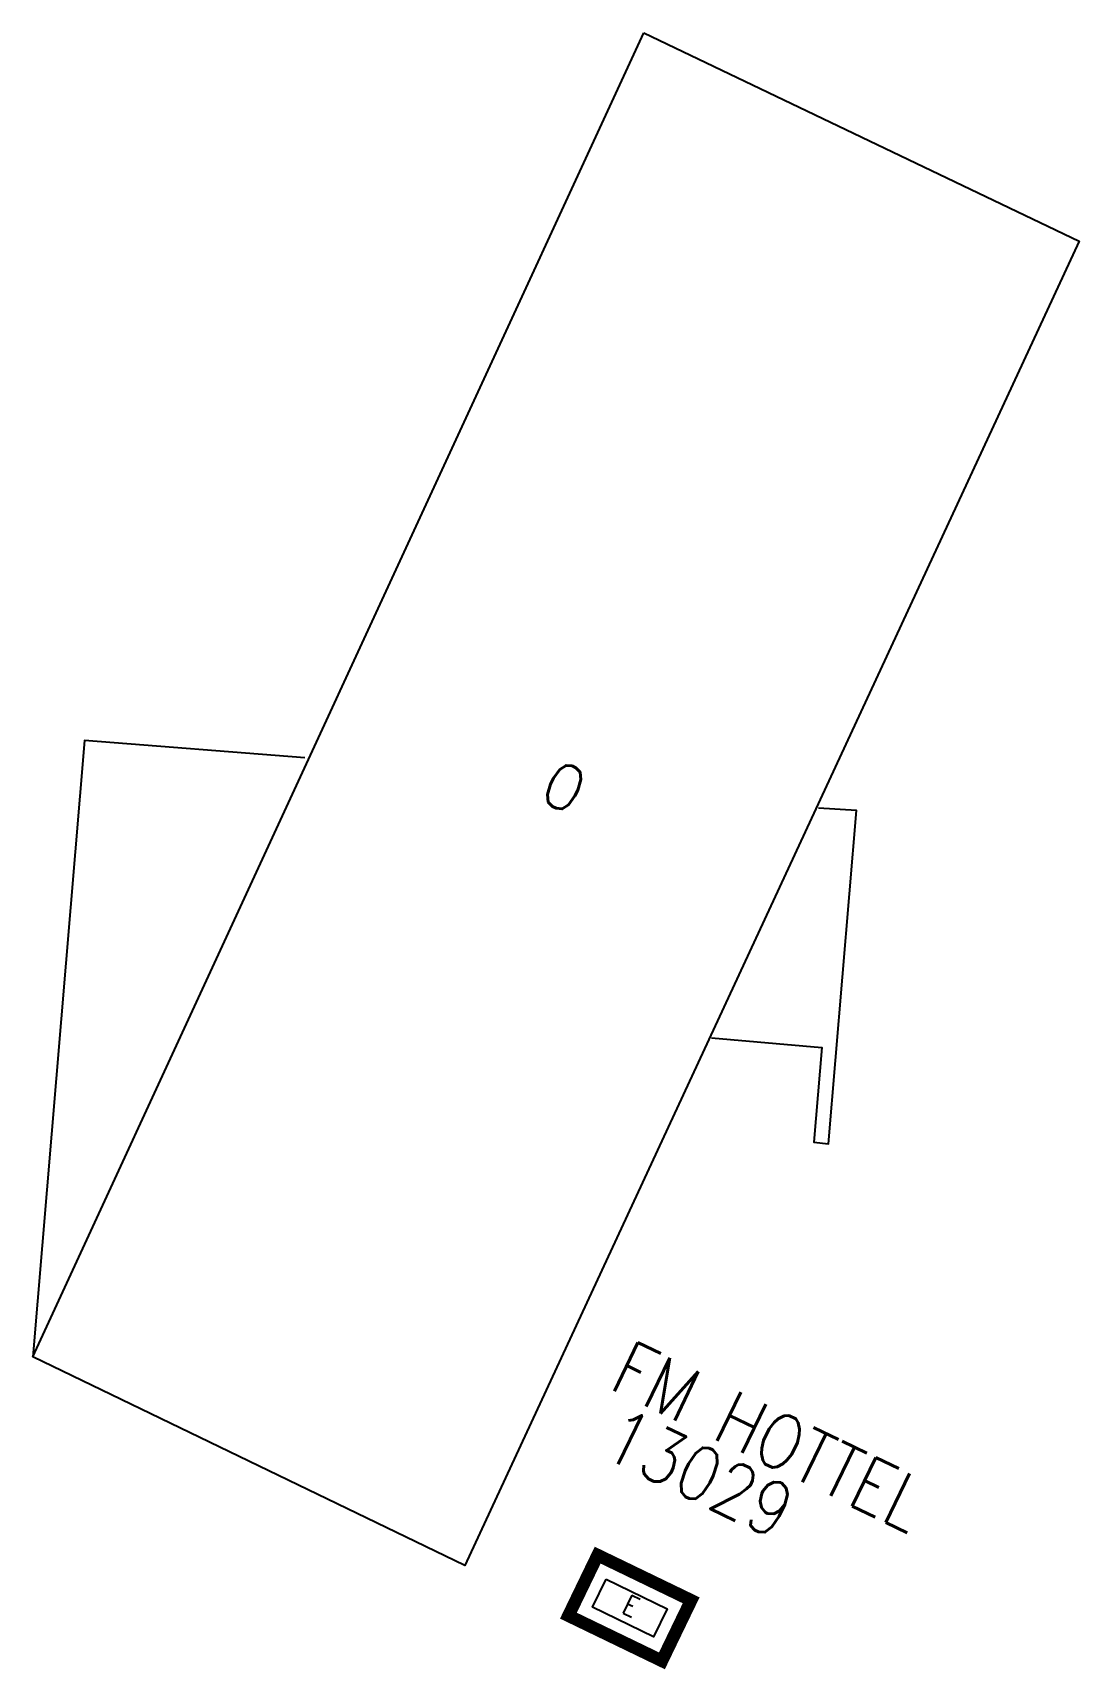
# Model space of a CAD drawing. Header units: millimetres. Extents: x 133000 to 133957, y 131027 to 131931.
# Drawn here: x 133394.11 to 133423.12, y 131531.42 to 131576.77 of the extents above; entities that cross this region are included whole.
import ezdxf
from ezdxf.enums import TextEntityAlignment as Align

# ---------------------------------------------------------------- set-up
doc = ezdxf.new("R2010")
doc.units = ezdxf.units.MM
for name, color, linetype in [('M_200', 7, 'CONTINUOUS'), ('W0100', 7, 'CONTINUOUS'), ('W0991', 7, 'CONTINUOUS')]:
    doc.layers.add(name, color=color, linetype=linetype)
doc.styles.add('M_ROMANS', font='ROMANS.shx', dxfattribs={"width": 0.75})
doc.styles.get("Standard").update_dxf_attribs({"font": 'romans.shx', "width": 0.85})

# ---------------------------------------------------------------- blocks, each defined once
blk = doc.blocks.new('*U8')
at = {"layer": 'M_200', "color": 0, "linetype": 'Continuous', "const_width": 0.35, "flags": 128}
blk.add_lwpolyline([(2.878, 1.863), (2.878, 0), (0, 0), (0, 1.863)], close=True, dxfattribs=at)
at = {"layer": 'M_200', "color": 0, "linetype": 'Continuous'}
blk.add_lwpolyline([(0.5, 1.363), (2.378, 1.363), (2.378, 0.5), (0.5, 0.5)], close=True, dxfattribs=at)
at = {"layer": 'M_200', "insert": (1.444, 0.998), "char_height": 0.555, "width": 0.63899, "attachment_point": 5}
blk.add_mtext('E', dxfattribs=at)
at = {"layer": 'M_200', "color": 0, "linetype": 'Continuous', "width": 0.85}
for tag, p in [('NUM', (2, 17.06)), ('NOM', (2, 10.649))]:
    blk.add_attdef(tag, text='', height=4, dxfattribs=at).set_placement(p, align=Align.MIDDLE)
at = {"layer": 'M_200', "color": 0, "linetype": 'Continuous', "style": 'M_ROMANS', "width": 0.75, "flags": 3}
for tag, p in [('DEF_LEG', (1.869, -2.994)), ('DEF_COUP', (1.869, -5.494)), ('DEF_TYPE', (1.869, -7.994))]:
    blk.add_attdef(tag, text='', height=1.2, dxfattribs=at).set_placement(p, align=Align.MIDDLE)

msp = doc.modelspace()

# ---------------------------------------------------------------- linework, layer by layer
at = {"layer": 'W0100', "color": 252, "flags": 128}
msp.add_lwpolyline([(133411.046, 131576.772), (133423.116, 131570.994), (133406.084, 131534.295), (133394.107, 131540.081)], close=True, dxfattribs=at)
for points in [[(133401.652, 131556.677), (133395.543, 131557.158), (133394.107, 131540.081)], [(133412.918, 131548.919), (133415.982, 131548.656), (133415.754, 131546.026), (133416.163, 131545.984), (133416.945, 131555.217), (133415.884, 131555.279)]]:
    msp.add_lwpolyline(points, dxfattribs=at)

# ---------------------------------------------------------------- block references
at = {"layer": 'M_200'}
ref = msp.add_blockref('*U8', (133408.956, 131532.907), dxfattribs=dict(at, rotation=334.2151237429695))
ref.add_attrib('NUM', '13029', dxfattribs={"color": 0, "linetype": 'Continuous', "height": 1.5, "rotation": 334.2151, "width": 0.85}).set_placement((133412.58, 131536.852), align=Align.MIDDLE)
ref.add_attrib('NOM', 'FM HOTTEL', dxfattribs={"color": 0, "linetype": 'Continuous', "height": 1.5, "rotation": 334.2151, "width": 0.85}).set_placement((133414.541, 131537.878), align=Align.MIDDLE)

# ---------------------------------------------------------------- texts
at = {"layer": 'W0991', "color": 252}
msp.add_text('0', height=1.25, rotation=334.0068, dxfattribs=at).set_placement((133408.082, 131555.54))

doc.saveas('drawing.dxf')
